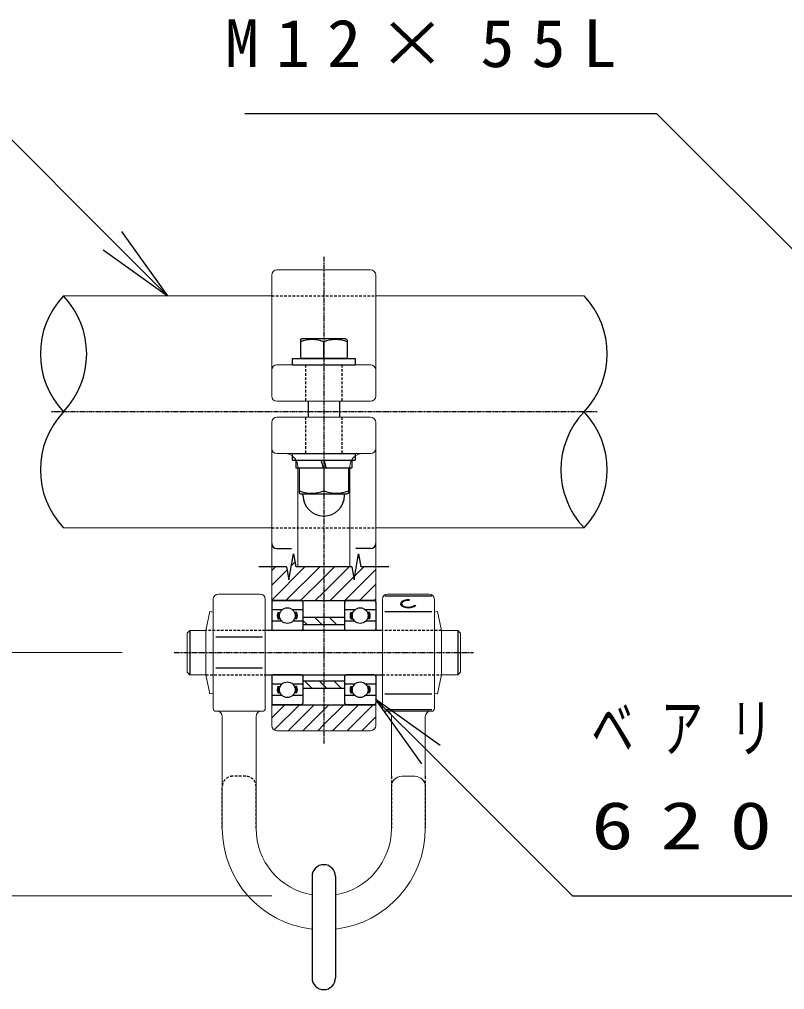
# Model space of a CAD drawing. Units: millimetres, scale not verified. Extents: x -35408 to 0, y -49934 to 13350.
# Drawn here: x -12261 to -10791, y 10385 to 12249 of the extents above; entities that cross this region are included whole.
import ezdxf

# ---------------------------------------------------------------- set-up
doc = ezdxf.new("R2010")
doc.units = ezdxf.units.MM
doc.linetypes.add('USER2', pattern=[6, 3, -1, 1, -1])
doc.linetypes.add('USER4', pattern=[8, 5, -3])
doc.layers.add('線', color=2, linetype='Continuous', lineweight=25)
doc.layers.add('補助', color=2, linetype='Continuous', lineweight=25)
doc.styles.add('ＭＳ ゴシック', font='')
doc.styles.get('ＭＳ ゴシック').set_extended_font_data('MS Gothic')

msp = doc.modelspace()

# ---------------------------------------------------------------- linework, layer by layer
at = {"layer": '線', "color": 20, "linetype": 'USER2'}
for p, q in [((-11676.702, 11792.921), (-11676.702, 10857.421)), ((-11151.702, 11495.171), (-12201.702, 11495.171)), ((-11964.202, 11032.421), (-11389.202, 11032.421))]:
    msp.add_line(p, q, dxfattribs=at)
at = {"layer": '線', "color": 7, "lineweight": 13}
for p, q in [((-11766.702, 11767.921), (-11586.702, 11767.921)), ((-11776.702, 11757.921), (-11776.702, 11525.421)), ((-11576.702, 11757.921), (-11576.702, 11525.421)), ((-12176.702, 11717.921), (-11776.702, 11717.921)), ((-11576.702, 11717.921), (-11176.702, 11717.921)), ((-11766.702, 11585.421), (-11586.702, 11585.421)), ((-11766.702, 11515.421), (-11586.702, 11515.421)), ((-11766.702, 11484.921), (-11586.702, 11484.921)), ((-11776.702, 11474.921), (-11776.702, 11074.921)), ((-11576.702, 11474.921), (-11576.702, 11074.921)), ((-11766.702, 11414.921), (-11751.702, 11414.921)), ((-11751.702, 11414.921), (-11601.702, 11414.921)), ((-11601.702, 11414.921), (-11586.702, 11414.921)), ((-11726.702, 11389.921), (-11726.702, 11197.421)), ((-11626.702, 11389.921), (-11626.702, 11197.421)), ((-12176.702, 11272.421), (-11776.702, 11272.421)), ((-11576.702, 11272.421), (-11176.702, 11272.421)), ((-11889.202, 11134.921), (-11889.202, 10924.921)), ((-11879.202, 11144.921), (-11799.202, 11144.921)), ((-11789.202, 11134.921), (-11789.202, 10924.921)), ((-11564.202, 11134.921), (-11564.202, 10924.921)), ((-11474.202, 11144.921), (-11554.202, 11144.921)), ((-11464.202, 11134.921), (-11464.202, 10924.921)), ((-11902.99, 11074.825), (-11895.321, 11111.684)), ((-11895.321, 11111.684), (-11889.202, 11110.41)), ((-11889.202, 11110.41), (-11889.202, 10954.432)), ((-11458.083, 11111.684), (-11464.202, 11110.41)), ((-11464.202, 11110.41), (-11464.202, 10954.432)), ((-11450.414, 11074.825), (-11458.083, 11111.684)), ((-11934.202, 11074.921), (-11939.202, 11069.921)), ((-11902.998, 11074.921), (-11934.202, 11074.921)), ((-11902.99, 11074.825), (-11902.99, 10990.018)), ((-11419.202, 11074.921), (-11450.422, 11074.921)), ((-11450.414, 11074.825), (-11450.414, 10990.018)), ((-11414.202, 11069.921), (-11419.202, 11074.921)), ((-11939.202, 11069.921), (-11939.202, 10994.921)), ((-11414.202, 10994.921), (-11414.202, 11069.921)), ((-11939.202, 10994.921), (-11934.202, 10989.921)), ((-11934.202, 10989.921), (-11902.998, 10989.921)), ((-11902.99, 10990.018), (-11895.321, 10953.159)), ((-11776.702, 10989.921), (-11776.702, 10892.421)), ((-11576.702, 10989.921), (-11576.702, 10892.421)), ((-11450.414, 10990.018), (-11458.083, 10953.159)), ((-11450.422, 10989.921), (-11419.202, 10989.921)), ((-11419.202, 10989.921), (-11414.202, 10994.921)), ((-11895.321, 10953.159), (-11889.202, 10954.432)), ((-11458.083, 10953.159), (-11464.202, 10954.432)), ((-11884.202, 10919.921), (-11794.202, 10919.921)), ((-11871.702, 10909.921), (-11871.702, 10694.921)), ((-11806.702, 10909.921), (-11806.702, 10694.921)), ((-11469.202, 10919.921), (-11559.202, 10919.921)), ((-11546.702, 10909.921), (-11546.702, 10794.921)), ((-11481.702, 10909.921), (-11481.702, 10794.921)), ((-11766.702, 10882.421), (-11586.702, 10882.421)), ((-11526.702, 10794.921), (-11501.702, 10794.921)), ((-11546.702, 10694.921), (-11546.702, 10774.921)), ((-11481.702, 10694.921), (-11481.702, 10774.921))]:
    msp.add_line(p, q, dxfattribs=at)
at = {"layer": '線', "color": 4, "linetype": 'USER4'}
for p, q in [((-11776.702, 11717.921), (-11576.702, 11717.921)), ((-11711.702, 11585.421), (-11711.702, 11515.421)), ((-11641.702, 11585.421), (-11641.702, 11515.421)), ((-11711.702, 11484.921), (-11711.702, 11414.921)), ((-11641.702, 11484.921), (-11641.702, 11414.921)), ((-11776.702, 11272.421), (-11576.702, 11272.421)), ((-11789.202, 11074.921), (-11902.998, 11074.921)), ((-11450.422, 11074.921), (-11564.202, 11074.921)), ((-11902.998, 10989.921), (-11789.202, 10989.921)), ((-11564.202, 10989.921), (-11450.422, 10989.921)), ((-11826.702, 10794.921), (-11851.702, 10794.921)), ((-11546.702, 10794.921), (-11546.702, 10694.921)), ((-11481.702, 10794.921), (-11481.702, 10694.921)), ((-11871.702, 10694.921), (-11871.702, 10774.921)), ((-11806.702, 10694.921), (-11806.702, 10774.921))]:
    msp.add_line(p, q, dxfattribs=at)
at = {"layer": '線'}
for p, q in [((-11721.702, 11632.921), (-11719.202, 11635.421)), ((-11721.702, 11632.921), (-11721.702, 11597.921)), ((-11634.202, 11635.421), (-11719.202, 11635.421)), ((-11631.702, 11632.921), (-11634.202, 11635.421)), ((-11631.702, 11632.921), (-11631.702, 11597.921)), ((-11676.702, 11597.921), (-11676.702, 11629.735)), ((-11736.702, 11597.921), (-11616.702, 11597.921)), ((-11736.702, 11585.421), (-11736.702, 11597.921)), ((-11631.702, 11597.921), (-11721.702, 11597.921)), ((-11616.702, 11597.921), (-11616.702, 11585.421)), ((-11736.702, 11585.421), (-11616.702, 11585.421)), ((-11706.702, 11515.421), (-11706.702, 11484.921)), ((-11646.702, 11515.421), (-11646.702, 11484.921)), ((-11736.702, 11414.921), (-11616.702, 11414.921)), ((-11736.702, 11402.421), (-11736.702, 11414.921)), ((-11616.702, 11414.921), (-11616.702, 11402.421)), ((-11736.702, 11402.421), (-11616.702, 11402.421)), ((-11730.452, 11402.421), (-11622.952, 11402.421)), ((-11730.452, 11402.421), (-11730.452, 11387.421)), ((-11677.539, 11387.421), (-11681.558, 11402.421)), ((-11671.845, 11387.421), (-11675.864, 11402.421)), ((-11622.952, 11402.421), (-11622.952, 11387.421)), ((-11730.452, 11387.421), (-11622.952, 11387.421)), ((-11724.202, 11387.421), (-11724.202, 11338.865)), ((-11724.202, 11387.421), (-11629.202, 11387.421)), ((-11676.702, 11387.421), (-11676.702, 11343.107)), ((-11629.202, 11387.421), (-11629.202, 11338.865)), ((-11724.202, 11338.865), (-11721.702, 11337.421)), ((-11721.702, 11337.421), (-11631.702, 11337.421)), ((-11716.702, 11334.921), (-11716.702, 11337.421)), ((-11636.702, 11334.921), (-11636.702, 11337.421)), ((-11629.202, 11338.865), (-11631.702, 11337.421)), ((-11766.702, 11232.467), (-11738.533, 11232.467)), ((-11743.61, 11172.421), (-11734.794, 11222.421)), ((-11734.795, 11222.429), (-11730.385, 11197.421)), ((-11618.61, 11172.421), (-11609.794, 11222.421)), ((-11586.702, 11232.467), (-11614.87, 11232.467)), ((-11609.795, 11222.429), (-11605.385, 11197.421)), ((-11748.018, 11197.421), (-11801.702, 11197.421)), ((-11748.018, 11197.421), (-11743.61, 11172.421)), ((-11676.702, 11197.421), (-11730.385, 11197.421)), ((-11623.018, 11197.421), (-11676.702, 11197.421)), ((-11623.018, 11197.421), (-11618.61, 11172.421)), ((-11551.702, 11197.421), (-11605.385, 11197.421)), ((-11776.702, 11132.421), (-11576.702, 11132.421)), ((-11776.702, 11129.421), (-11776.702, 11074.921)), ((-11719.702, 11132.421), (-11773.702, 11132.421)), ((-11716.702, 11129.421), (-11716.702, 11074.921)), ((-11636.702, 11129.421), (-11636.702, 11074.921)), ((-11579.702, 11132.421), (-11633.702, 11132.421)), ((-11576.702, 11129.421), (-11576.702, 11074.921)), ((-11559.202, 11141.321), (-11469.202, 11141.321)), ((-11757.155, 11114.51), (-11776.702, 11114.51)), ((-11716.702, 11114.51), (-11736.249, 11114.51)), ((-11617.155, 11114.51), (-11636.702, 11114.51)), ((-11576.702, 11114.51), (-11596.249, 11114.51)), ((-11559.202, 11111.321), (-11469.202, 11111.321)), ((-11757.155, 11092.833), (-11776.702, 11092.833)), ((-11764.709, 11109.91), (-11760.406, 11109.91)), ((-11764.709, 11097.433), (-11760.406, 11097.433)), ((-11716.702, 11092.833), (-11736.249, 11092.833)), ((-11728.694, 11109.91), (-11732.997, 11109.91)), ((-11728.694, 11097.433), (-11732.997, 11097.433)), ((-11716.702, 11100.421), (-11716.702, 11074.921)), ((-11716.702, 11100.421), (-11636.702, 11100.421)), ((-11636.702, 11100.421), (-11636.702, 11074.921)), ((-11617.155, 11092.833), (-11636.702, 11092.833)), ((-11624.709, 11109.91), (-11620.406, 11109.91)), ((-11624.709, 11097.433), (-11620.406, 11097.433)), ((-11576.702, 11092.833), (-11596.249, 11092.833)), ((-11588.694, 11109.91), (-11592.997, 11109.91)), ((-11588.694, 11097.433), (-11592.997, 11097.433)), ((-11934.202, 11074.921), (-11934.202, 10989.921)), ((-11776.702, 11074.921), (-11789.202, 11074.921)), ((-11576.759, 11074.921), (-11776.702, 11074.921)), ((-11719.702, 11074.921), (-11773.702, 11074.921)), ((-11716.702, 11086.421), (-11636.702, 11086.421)), ((-11579.702, 11074.921), (-11633.702, 11074.921)), ((-11564.202, 11074.921), (-11576.759, 11074.921)), ((-11419.202, 11074.921), (-11419.202, 10989.921)), ((-11794.202, 11062.421), (-11884.202, 11062.421)), ((-11794.202, 11002.421), (-11884.202, 11002.421)), ((-11789.202, 10989.921), (-11776.702, 10989.921)), ((-11776.702, 10989.921), (-11776.702, 10935.421)), ((-11776.702, 10989.921), (-11576.759, 10989.921)), ((-11719.702, 10989.921), (-11773.702, 10989.921)), ((-11716.702, 10989.921), (-11716.702, 10964.421)), ((-11716.702, 10989.921), (-11716.702, 10935.421)), ((-11636.702, 10989.921), (-11636.702, 10935.421)), ((-11636.702, 10989.921), (-11636.702, 10964.421)), ((-11579.702, 10989.921), (-11633.702, 10989.921)), ((-11576.759, 10989.921), (-11564.202, 10989.921)), ((-11576.702, 10989.921), (-11576.702, 10935.421)), ((-11757.155, 10972.01), (-11776.702, 10972.01)), ((-11764.709, 10967.41), (-11760.406, 10967.41)), ((-11716.702, 10972.01), (-11736.249, 10972.01)), ((-11728.694, 10967.41), (-11732.997, 10967.41)), ((-11716.702, 10978.421), (-11636.702, 10978.421)), ((-11716.702, 10964.421), (-11636.702, 10964.421)), ((-11617.155, 10972.01), (-11636.702, 10972.01)), ((-11624.709, 10967.41), (-11620.406, 10967.41)), ((-11576.702, 10972.01), (-11596.249, 10972.01)), ((-11588.694, 10967.41), (-11592.997, 10967.41)), ((-11757.155, 10950.333), (-11776.702, 10950.333)), ((-11764.709, 10954.933), (-11760.406, 10954.933)), ((-11716.702, 10950.333), (-11736.249, 10950.333)), ((-11728.694, 10954.933), (-11732.997, 10954.933)), ((-11617.155, 10950.333), (-11636.702, 10950.333)), ((-11624.709, 10954.933), (-11620.406, 10954.933)), ((-11576.702, 10950.333), (-11596.249, 10950.333)), ((-11588.694, 10954.933), (-11592.997, 10954.933)), ((-11559.202, 10953.521), (-11469.202, 10953.521)), ((-11776.702, 10932.421), (-11576.702, 10932.421)), ((-11719.702, 10932.421), (-11773.702, 10932.421)), ((-11579.702, 10932.421), (-11633.702, 10932.421)), ((-11559.202, 10923.521), (-11469.202, 10923.521)), ((-11699.202, 10602.535), (-11699.202, 10407.535)), ((-11654.202, 10602.535), (-11654.202, 10407.535))]:
    msp.add_line(p, q, dxfattribs=at)
for centre in [(-11746.702, 11103.671), (-11606.702, 11103.671), (-11746.702, 10961.171), (-11606.702, 10961.171)]:
    msp.add_circle(centre, 15.058, dxfattribs=at)
at = {"layer": '線', "color": 7, "lineweight": 13}
for centre, radius, start, end in [((-11766.702, 11757.921), 10, 90, 180), ((-11586.702, 11757.921), 10, 0, 90), ((-11766.702, 11575.421), 10, 90, 180), ((-11586.702, 11575.421), 10, 0, 90), ((-11766.702, 11525.421), 10, 180, 270), ((-11586.702, 11525.421), 10, 270, 0), ((-11766.702, 11474.921), 10, 90, 180), ((-11586.702, 11474.921), 10, 0, 90), ((-11766.702, 11424.921), 10, 180, 270), ((-11751.702, 11389.921), 25, 0, 90), ((-11601.702, 11389.921), 25, 90, 180), ((-11586.702, 11424.921), 10, 270, 0), ((-11879.202, 11134.921), 10, 90, 180), ((-11799.202, 11134.921), 10, 0, 90), ((-11554.202, 11134.921), 10, 90, 180), ((-11474.202, 11134.921), 10, 0, 90), ((-11884.202, 10924.921), 5, 180, 270), ((-11794.202, 10924.921), 5, 270, 0), ((-11559.202, 10924.921), 5, 180, 270), ((-11469.202, 10924.921), 5, 270, 0), ((-11881.702, 10909.921), 10, 0, 90), ((-11796.702, 10909.921), 10, 90, 180), ((-11556.702, 10909.921), 10, 0, 90), ((-11471.702, 10909.921), 10, 90, 180), ((-11766.702, 10892.421), 10, 180, 270), ((-11586.702, 10892.421), 10, 270, 0), ((-11526.702, 10774.921), 20, 90, 180), ((-11501.702, 10774.921), 20, 0, 90), ((-11676.702, 10694.921), 195, 180, 263.37419), ((-11676.702, 10694.921), 130, 180, 260.03323), ((-11676.702, 10694.921), 130, 279.96677, 0), ((-11676.702, 10694.921), 195, 276.62581, 0)]:
    msp.add_arc(centre, radius, start, end, dxfattribs=at)
at = {"layer": '線'}
for centre, radius, start, end in [((-12059.577, 11606.546), 161.625, 136.44154, 223.55846), ((-12293.827, 11606.546), 161.625, 316.44154, 43.55846), ((-11293.827, 11606.546), 161.625, 316.44154, 43.55846), ((-11699.202, 11572.375), 61.616, 68.58229, 111.41755), ((-11654.201, 11572.375), 61.616, 68.58243, 111.41757), ((-12059.577, 11383.796), 161.625, 136.44154, 223.55846), ((-11059.577, 11383.796), 161.625, 136.44154, 223.55846), ((-11293.827, 11383.796), 161.625, 316.44154, 43.55846), ((-11700.452, 11407.464), 68.599, 249.74445, 290.25555), ((-11676.702, 11334.921), 40, 180, 0), ((-11652.952, 11407.464), 68.599, 249.74445, 290.25555), ((-11766.702, 11242.467), 10, 180, 270), ((-11586.702, 11242.467), 10, 270, 0), ((-11773.702, 11129.421), 3, 90, 180), ((-11719.702, 11129.421), 3, 0, 90), ((-11633.702, 11129.421), 3, 90, 180), ((-11579.702, 11129.421), 3, 0, 90), ((-11751.005, 11103.671), 15.058, 155.52375, 204.47625), ((-11748.853, 11103.671), 15.058, 155.52375, 204.47625), ((-11744.55, 11103.671), 15.058, 335.52375, 24.47625), ((-11742.399, 11103.671), 15.058, 335.52375, 24.47625), ((-11611.005, 11103.671), 15.058, 155.52375, 204.47625), ((-11608.853, 11103.671), 15.058, 155.52375, 204.47625), ((-11604.55, 11103.671), 15.058, 335.52375, 24.47625), ((-11602.399, 11103.671), 15.058, 335.52375, 24.47625), ((-11773.702, 11077.921), 3, 180, 270), ((-11719.702, 11077.921), 3, 270, 0), ((-11633.702, 11077.921), 3, 180, 270), ((-11579.702, 11077.921), 3, 270, 0), ((-11773.702, 10986.921), 3, 90, 180), ((-11719.702, 10986.921), 3, 0, 90), ((-11633.702, 10986.921), 3, 90, 180), ((-11579.702, 10986.921), 3, 0, 90), ((-11751.005, 10961.171), 15.058, 155.52375, 204.47625), ((-11748.853, 10961.171), 15.058, 155.52375, 204.47625), ((-11744.55, 10961.171), 15.058, 335.52375, 24.47625), ((-11742.399, 10961.171), 15.058, 335.52375, 24.47625), ((-11611.005, 10961.171), 15.058, 155.52375, 204.47625), ((-11608.853, 10961.171), 15.058, 155.52375, 204.47625), ((-11604.55, 10961.171), 15.058, 335.52375, 24.47625), ((-11602.399, 10961.171), 15.058, 335.52375, 24.47625), ((-11773.702, 10935.421), 3, 180, 270), ((-11719.702, 10935.421), 3, 270, 0), ((-11633.702, 10935.421), 3, 180, 270), ((-11579.702, 10935.421), 3, 270, 0), ((-11676.702, 10602.535), 22.5, 0, 180), ((-11676.702, 10407.535), 22.5, 180, 0)]:
    msp.add_arc(centre, radius, start, end, dxfattribs=at)
at = {"layer": '線', "color": 4, "linetype": 'USER4'}
for centre, start, end in [((-11851.702, 10774.921), 90, 180), ((-11826.702, 10774.921), 0, 90)]:
    msp.add_arc(centre, 20, start, end, dxfattribs=at)
at = {"layer": '線'}
for major_axis, start_param, end_param in [((-15, 0), 4.5449409, 9.08494105), ((-13, 0), 4.51887579, 9.02998684)]:
    msp.add_ellipse((-11514.202, 11126.321), major_axis=major_axis, ratio=0.5, start_param=start_param, end_param=end_param, dxfattribs=at)
at = {"layer": '補助'}
for p, q in [((-12082.768, 11823.987), (-12326.702, 12067.921)), ((-11086.626, 12067.921), (-11828.682, 12067.921)), ((-11036.626, 12067.921), (-11086.626, 12067.921)), ((-10710.192, 11741.487), (-11036.626, 12067.921)), ((-12065.09, 11841.665), (-11976.702, 11717.921)), ((-11976.702, 11717.921), (-12082.768, 11823.987)), ((-12100.445, 11806.31), (-11976.702, 11717.921)), ((-11488.313, 10818.928), (-11576.702, 10942.671)), ((-11452.958, 10854.283), (-11576.702, 10942.671)), ((-11576.702, 10942.671), (-11470.636, 10836.605)), ((-11470.636, 10836.605), (-11198.952, 10564.921)), ((-11198.952, 10564.921), (-11148.952, 10564.921)), ((-11148.952, 10564.921), (-10437.086, 10564.921))]:
    msp.add_line(p, q, dxfattribs=at)
at = {"layer": '補助', "lineweight": 13}
for p, q in [((-11738.791, 11199.753), (-11731.995, 11206.549)), ((-11611.251, 11214.156), (-11608.773, 11216.634)), ((-11776.702, 11133.558), (-11712.838, 11197.421)), ((-11776.702, 11190.127), (-11769.407, 11197.421)), ((-11776.702, 11161.842), (-11746.984, 11191.559)), ((-11749.554, 11132.421), (-11684.554, 11197.421)), ((-11676.702, 11148.705), (-11627.986, 11197.421)), ((-11676.702, 11176.989), (-11656.27, 11197.421)), ((-11636.417, 11132.421), (-11576.702, 11192.137)), ((-11617.306, 11179.817), (-11599.701, 11197.421)), ((-11721.27, 11132.421), (-11676.702, 11176.989)), ((-11664.701, 11132.421), (-11619.523, 11177.6)), ((-11692.986, 11132.421), (-11676.702, 11148.705)), ((-11608.133, 11132.421), (-11576.702, 11163.852)), ((-11579.849, 11132.421), (-11576.702, 11135.568)), ((-11708.675, 11086.421), (-11716.702, 11094.448)), ((-11680.391, 11086.421), (-11694.391, 11100.421)), ((-11652.107, 11086.421), (-11666.107, 11100.421)), ((-11636.702, 11099.301), (-11637.822, 11100.421)), ((-12064.202, 11032.421), (-12726.702, 11032.421)), ((-11699.812, 10964.421), (-11713.812, 10978.421)), ((-11676.702, 10969.595), (-11685.528, 10978.421)), ((-11671.528, 10964.421), (-11676.702, 10969.595)), ((-11643.244, 10964.421), (-11657.244, 10978.421)), ((-11776.702, 10907.284), (-11751.564, 10932.421)), ((-11771.852, 10883.849), (-11723.28, 10932.421)), ((-11744.996, 10882.421), (-11694.996, 10932.421)), ((-11676.702, 10894.147), (-11638.427, 10932.421)), ((-11676.702, 10922.431), (-11666.711, 10932.421)), ((-11660.143, 10882.421), (-11610.143, 10932.421)), ((-11631.859, 10882.421), (-11581.859, 10932.421)), ((-11716.711, 10882.421), (-11676.702, 10922.431)), ((-11603.574, 10882.421), (-11576.702, 10909.294)), ((-11688.427, 10882.421), (-11676.702, 10894.147)), ((-11776.702, 10564.921), (-13226.702, 10564.921))]:
    msp.add_line(p, q, dxfattribs=at)

# ---------------------------------------------------------------- texts
at = {"layer": '補助', "char_height": 91.64, "attachment_point": 1, "style": 'ＭＳ ゴシック'}
for s, insert in [('\\T1.5;\\W1.05;M12×55L', (-11866.804, 12249.171)), ('\\T1.64;\\W0.65;ベアリング', (-11162.702, 10933.671)), ('\\T1.64;\\W1.3;6203Z', (-11162.702, 10746.171))]:
    msp.add_mtext(s, dxfattribs=dict(at, insert=insert))

doc.saveas('drawing.dxf')
